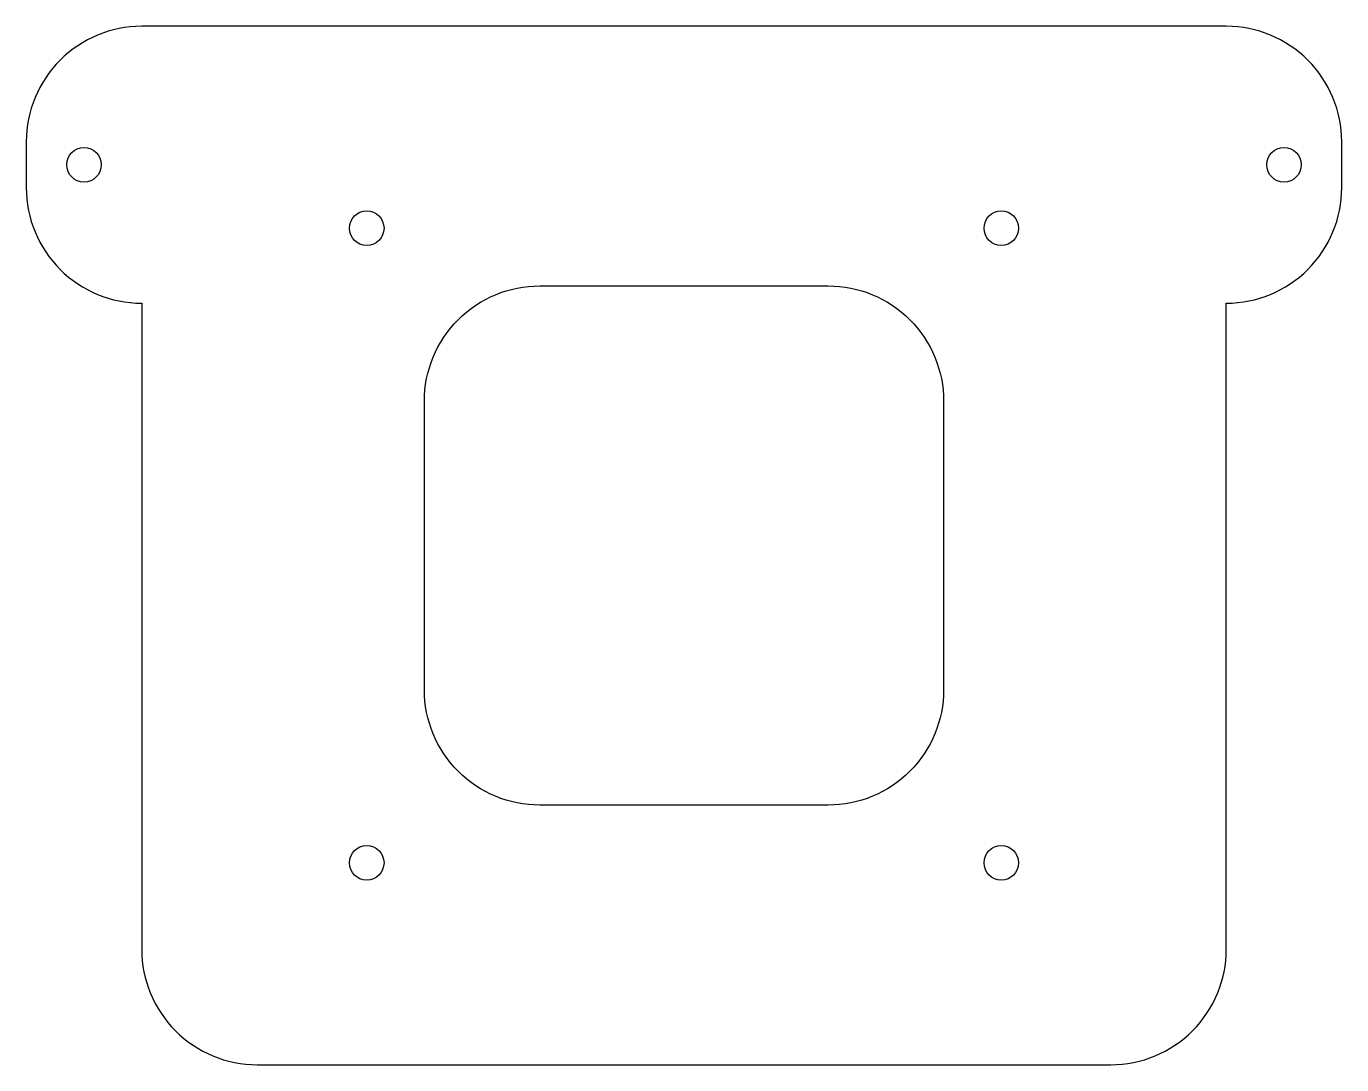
# Model space of a CAD drawing. Header units: millimetres. Extents: x -57 to 57, y -45 to 45.
import ezdxf

# ---------------------------------------------------------------- set-up
doc = ezdxf.new("R2010")
doc.units = ezdxf.units.MM

msp = doc.modelspace()

# ---------------------------------------------------------------- linework, layer by layer
for points in [[(37, -45, 0.414214), (47, -35), (47, 21, 0.414214), (57, 31), (57, 35, 0.414214), (47, 45), (-47, 45, 0.414214), (-57, 35), (-57, 31, 0.414214), (-47, 21), (-47, -35, 0.414214), (-37, -45)], [(-22.5, -12.5), (-22.5, 12.5, -0.414214), (-12.5, 22.5), (12.5, 22.5, -0.414214), (22.5, 12.5), (22.5, -12.5, -0.414214), (12.5, -22.5), (-12.5, -22.5, -0.414214)]]:
    msp.add_lwpolyline(points, format="xyb", close=True)
for centre in [(-52, 33), (52, 33), (-27.5, 27.5), (27.5, 27.5), (-27.5, -27.5), (27.5, -27.5)]:
    msp.add_circle(centre, 1.5)

doc.saveas('drawing.dxf')
